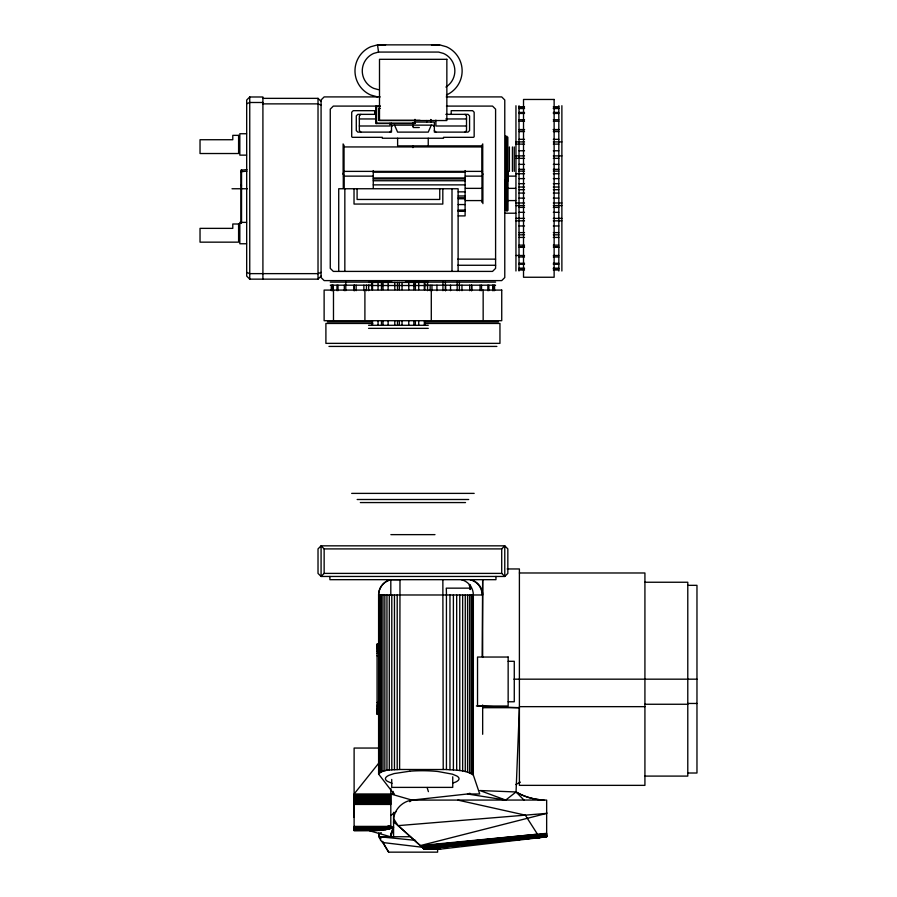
<?xml version="1.0" encoding="UTF-8"?>
<svg xmlns="http://www.w3.org/2000/svg" width="897" height="897" viewBox="0 0 897 897"><rect width="100%" height="100%" fill="white"/><g stroke="black" fill="none" stroke-linecap="round" stroke-linejoin="round"><path stroke-width="1.35" d="M354.113 817.358L354.113 799.552L390.812 799.642M395.342 823.076L393.581 821.529L393.581 836.744L379.42 836.744L415.603 840.366M461.226 579.675A15.709 15.518 -90 0 1 473.347 594.991L473.336 775.053L479.716 793.98L467.472 793.98L411.947 800.102A21.651 21.651 0 0 0 393.581 818.468L397.606 825.139L424.191 849.089L440.662 849.089L546.654 836.845L546.654 812.346M482.664 579.675L482.149 656.638M476.385 705.984L519.397 707.699L516.044 791.973L523.971 800.057M399.995 579.675L399.602 769.491C392.808 770.231 383.681 768.841 378.601 774.044L393.906 793.98L354.113 793.98L378.579 763.369M391.967 830.465L390.812 836.845L369.396 830.723M542.517 836.845L546.654 836.43L537.527 837.899M431.3 125.143L428.239 132.117L397.618 132.117L394.557 125.143M262.911 279.146L262.911 96.988L249.747 96.988L246.686 100.049L246.686 276.085L249.747 279.146L318.02 279.146L321.081 276.085M246.933 169.6L240.934 170.217L240.934 223.431M240.934 171.742L246.933 171.136M360.886 114.356L359.349 115.892L359.349 130.581L360.886 132.117M391.496 126.668L393.032 125.143L432.825 125.143L434.361 126.668M389.971 132.117L391.496 130.581M464.971 132.117L466.507 130.581L466.507 115.892L464.971 114.356M324.142 573.396L321.081 576.457L318.02 573.396L318.02 548.908L321.081 545.836L504.776 545.836L507.837 548.908L507.837 573.396L504.776 576.457L321.081 576.457L321.081 545.836L324.142 548.908L501.715 548.908L504.776 545.836L504.776 576.457L501.715 573.396L324.142 573.396L324.142 548.908M469.95 793.284L467.472 793.98L505.706 800.079L516.044 791.973A56.276 50.512 0 0 0 543.963 800.046L546.654 800.102L546.654 813.388L420.312 845.591L546.654 833.347M390.812 815.407L396.373 811.381M409.727 801.716L411.947 800.102L543.963 800.046A54.672 47.418 0 0 1 516.044 791.973L479.85 790.526L505.706 800.079M246.686 103.76L249.747 102.493L262.911 102.493M321.081 272.363L318.02 273.63L249.747 273.63L246.686 272.363M452.918 783.003L455.508 782.128A38.448 8.151 0 0 0 456.842 776.017L452.447 774.167L437.904 771.498A36.026 7.647 0 0 0 409.772 771.207M445.91 87.054A19.084 19.084 0 0 0 443.477 53.428L438.599 52.071L378.523 52.071L373.645 53.428A19.084 19.084 0 0 0 373.645 88.343L378.523 89.7M378.624 833.358L379.633 838.336L378.568 833.335L381.337 832.775M409.772 771.207L394.131 773.573L388.939 775.322A38.448 8.151 0 0 0 387.605 781.422L392.011 783.283M542.719 836.598L546.654 836.195L423.44 848.416L546.654 835.892L423.137 848.136L546.654 835.567L422.779 847.822L546.654 835.208L422.375 847.452L546.654 834.804L421.926 847.048L546.654 834.356M457.874 800.102L525.294 815.149L537.482 834.232L420.895 846.118L546.654 833.862L421.433 846.6L537.595 835.724M423.9 848.831L537.651 837.327M440.662 849.089L424.057 848.966L546.654 836.576L542.73 836.991M502.129 841.296L506.3 840.881M510.471 840.455L514.654 840.041M518.825 839.626L522.973 839.099M526.472 838.773L546.654 836.733L424.057 848.966M542.506 836.609L546.654 836.195L423.698 848.64L546.654 836.396M537.595 837.619L546.654 836.71M398.133 825.632L546.654 813.388M431.524 44.861L439.586 44.861L446.414 46.756A26.372 26.372 0 0 1 446.414 95.004M439.586 44.861L377.536 44.861L370.696 46.756A26.372 26.372 0 0 0 370.696 95.004L377.536 96.91M380.216 96.91L324.142 96.91L321.081 99.971L321.081 277.543L324.142 280.604L501.715 280.604L504.776 277.543L504.776 99.971L501.715 96.91L446.224 96.91M262.911 98.356L318.02 98.356L321.081 101.417M262.911 103.873L318.02 103.873L321.081 105.14M380.384 106.093L333.325 106.093L330.264 109.154L330.264 268.349L333.325 271.41L492.531 271.41L495.593 268.349L495.593 109.154L492.531 106.093L446.448 106.093M376.583 106.395L380.384 106.395M519.015 106.721L524.51 106.721M553.326 106.721L558.82 106.721M519.015 108.032L524.51 108.032M553.326 108.032L558.82 108.032M380.227 108.391L378.702 108.391L378.702 120.333L420.065 120.333M519.015 108.548L524.51 108.548M553.326 108.548L558.82 108.548M519.015 112.428L524.51 112.428M553.326 112.428L558.82 112.428M519.015 113.448L524.51 113.448M553.326 113.448L558.82 113.448M445.843 114.356L468.032 114.356L469.568 115.892L469.568 130.581L468.032 132.117L434.361 132.117L434.361 122.082L414.246 122.082M359.349 118.953L375.888 118.953M445.843 118.953L466.507 118.953M519.015 119.738L524.51 119.738M553.326 119.738L558.82 119.738M519.015 121.218L524.51 121.218M553.326 121.218L558.82 121.218M376.583 123.237L414.986 123.237M359.349 125.995L389.971 125.995L390.027 123.237M466.507 125.995L435.886 125.995L435.886 120.12M419.303 127.52L413.181 127.52L413.181 124.75M519.015 129.56L524.51 129.56M553.326 129.56L558.82 129.56M519.015 129.695L524.51 129.695M553.326 129.695L558.82 129.695M519.015 131.579L524.51 131.579M553.326 131.579L558.82 131.579M246.529 133.743L239.824 133.743L239.824 155.136L246.529 155.136M519.015 139.338L524.51 139.338M553.326 139.338L558.82 139.338M515.954 141.905L524.51 141.905M553.326 141.905L561.881 141.905M515.954 144.114L524.51 144.114M553.326 144.114L558.82 144.114M481.577 145.863L397.618 145.886L397.618 138.239M343.921 146.94L482.508 146.94M519.015 150.763L524.51 150.763M553.326 150.763L558.82 150.763M515.954 155.887L524.51 155.887M553.326 155.887L561.881 155.887M515.954 158.354L524.51 158.354M553.326 158.354L558.82 158.354M519.015 164.364L524.51 164.364M553.326 164.364L558.82 164.364M519.015 169.331L524.51 169.331M553.326 169.331L558.82 169.331M519.015 171.125L524.51 171.125M553.326 171.125L558.82 171.125M343.921 171.383L482.508 171.383M373.264 172.168L465.106 172.168M515.954 173.738L524.51 173.738M553.326 173.738L558.82 173.738M343.517 176.137L372.917 176.137M465.319 176.137L482.126 176.137M507.321 176.137L515.719 176.137M373.264 177.954L465.106 177.954M519.015 178.604L524.51 178.604M553.326 178.604L558.82 178.604M373.264 178.963L465.106 178.963M373.264 180.745L465.106 180.745M519.015 183.672L524.51 183.672M553.326 183.672L558.82 183.672M373.264 184.872L465.106 184.872M519.015 187.036L524.51 187.036M553.326 187.036L558.82 187.036M465.431 188.359L482.16 188.359M507.254 188.359L515.618 188.359M232.009 188.751L247.393 188.751M519.015 189.693L524.51 189.693M553.326 189.693L558.82 189.693M458.199 191.857L465.106 191.857M519.015 193.068L524.51 193.068M553.326 193.068L558.82 193.068M458.199 195.983L465.106 195.983M458.154 197.766L465.106 197.766M519.015 198.125L524.51 198.125M553.326 198.125L558.82 198.125M458.199 198.764L465.106 198.764M465.319 200.58L482.126 200.58M507.321 200.58L515.719 200.58M515.954 202.98L524.51 202.98M553.326 202.98L561.881 202.98M458.199 204.561L465.106 204.561M515.954 205.592L524.51 205.592M553.326 205.592L561.881 205.592M519.015 207.386L524.51 207.386M553.326 207.386L558.82 207.386M458.199 210.089L465.106 210.089M458.199 210.84L465.106 210.84M458.199 211.187L465.106 211.187M519.015 212.331L524.51 212.331M553.326 212.331L558.82 212.331M504.776 213.217L515.797 213.217M458.199 215.897L465.106 215.897L465.106 170.565M515.954 218.375L524.51 218.375M553.326 218.375L561.881 218.375M515.954 220.83L524.51 220.83M553.326 220.83L561.881 220.83M246.529 222.378L239.824 222.378L239.824 243.76L246.529 243.76M519.015 225.966L524.51 225.966M553.326 225.966L558.82 225.966M519.015 232.615L524.51 232.615M553.326 232.615L558.82 232.615M519.015 234.823L524.51 234.823M553.326 234.823L558.82 234.823M519.015 237.425L524.51 237.425M553.326 237.425L558.82 237.425M519.015 245.15L524.51 245.15M553.326 245.15L558.82 245.15M515.954 255.499L524.51 255.499M553.326 255.499L558.82 255.499M519.015 256.979L524.51 256.979M553.326 256.979L558.82 256.979M457.762 259.143L495.593 259.143M519.015 263.27L524.51 263.27M553.326 263.27L558.82 263.27M519.015 264.29L524.51 264.29M553.326 264.29L558.82 264.29M457.762 265.265L495.593 265.265M519.015 268.169L524.51 268.169M553.326 268.169L558.82 268.169M519.015 268.685L524.51 268.685M553.326 268.685L558.82 268.685M519.015 269.997L524.51 269.997M553.326 269.997L558.82 269.997M330.264 282.129L391.967 282.129M405.377 282.129L495.593 282.129M368.566 282.432L428.273 282.432M330.298 285.19L372.21 285.19M425.032 285.19L495.559 285.19M368.566 285.504L428.273 285.504M327.439 321.933L372.322 321.933M425.144 321.933L498.418 321.933M372.737 323.458L325.903 323.458L325.903 343.36L499.954 343.36L499.954 323.458L425.828 323.458M368.566 325.297L428.273 325.297M368.566 328.358L428.273 328.358M328.975 346.421L496.882 346.421M351.68 493.384L474.177 493.384M357.163 499.506L468.694 499.506M360.336 502.567L465.521 502.567M390.879 534.634L434.978 534.634M507.153 568.956L519.397 568.956L519.397 785.357L644.921 785.357L644.921 572.981L519.397 572.981M644.921 582.243L687.786 582.243L687.786 776.096L644.921 776.096M469.938 585.18L469.131 585.18L470.925 588.152L446.258 588.152A15.709 1.816 -90 0 1 446.437 594.98L446.437 769.525C455.396 770.321 465.655 769.693 473.336 775.053M687.786 585.337L696.969 585.337L696.969 773.012L687.786 773.012M378.601 643.968L377.065 643.968L377.065 714.382L378.601 714.382M377.065 644.304L378.601 644.304M377.065 644.887L378.601 644.887M377.065 645.593L378.601 645.593M377.065 646.479L378.601 646.479M377.065 647.544L378.601 647.544M377.065 648.744L378.601 648.744M377.065 650.078L378.601 650.078M377.065 651.514L378.601 651.514M377.065 653.229L378.601 653.229M377.065 655.808L378.601 655.808M508.151 661.302L514.273 661.302L514.273 701.768L508.151 701.768M513.959 679.175L696.969 679.175M377.065 702.53L378.601 702.53M687.786 703.461L696.969 703.461M644.921 704.257L687.786 704.257M377.065 705.12L378.601 705.12M377.065 706.825L378.601 706.825M519.397 706.657L644.921 706.657M482.664 707.699L519.397 707.699M377.065 708.26L378.601 708.26M377.065 709.594L378.601 709.594M377.065 710.805L378.601 710.805M377.065 711.859L378.601 711.859M377.065 712.745L378.601 712.745M377.065 713.463L378.601 713.463M377.065 714.034L378.601 714.034M378.601 748.053L354.113 748.053L354.113 830.723L377.222 830.588M399.602 769.491L446.437 769.525M354.113 794.944L390.812 794.944M354.113 795.908L390.812 795.908M354.113 796.861L390.812 796.861M354.113 797.803L390.812 797.803M354.113 798.734L390.812 798.734M354.113 800.516L390.812 800.516M354.113 801.369L390.812 801.369M354.113 802.198L390.812 802.198M354.113 802.983L390.812 802.983M354.113 803.723L390.812 803.723M354.113 804.43L390.812 804.43M354.113 826.395L390.812 826.395M354.113 827.662L390.812 827.662L393.245 828.357M354.113 828.223L390.812 828.223M354.113 828.738L390.812 828.738L390.812 788.418M354.113 829.198L389.455 829.198M354.113 829.59L386.742 829.59M354.113 829.938L385.374 829.938M354.113 830.218L382.66 830.218M354.113 830.431L379.936 830.431M423.855 847.441L383.961 842.664L380.631 840.455L379.375 836.733L410.49 836.744M385.598 44.861L377.536 44.861L378.523 52.071M379.42 836.744L380.844 839.121L379.375 836.733L380.261 836.744M388.154 825.632L393.581 827.18L390.812 836.845L390.812 833.167M388.266 827.494L393.088 828.884M390.812 793.98L411.947 800.102M381.819 841.61L382.492 842.048M395.857 823.581L397.113 824.623M393.581 821.529L424.191 849.089M240.934 185.219L241.54 185.802M434.361 130.581L435.886 132.117M388.625 852.038L382.223 841.442L388.625 852.15L437.613 852.15L437.613 849.089M393.032 791.356L393.906 793.98M427.107 787.532L428.407 791.647M442.86 579.675L443.219 769.491M561.881 105.711L561.881 271.006M558.82 105.711L558.82 271.006M519.015 105.734L519.015 270.984M515.954 105.734L515.954 270.984M514.261 146.94L514.261 171.383M512.434 146.94L512.434 171.383M509.373 146.94L509.373 171.383M507.994 171.383L507.994 210.358M507.837 137.163L507.837 181.16M507.074 182.652L507.074 211.277M506.917 136.243L506.917 182.08M505.852 182.158L505.852 210.784M505.695 135.761L505.695 181.586M504.933 180.364L504.933 210.055M501.715 548.908L501.715 573.396M495.963 576.457L495.963 579.675L329.894 579.675L329.894 576.457M494.561 285.19L494.561 290.684M493.26 285.19L493.26 290.684M492.733 285.19L492.733 290.684M488.865 285.19L488.865 290.684M487.845 285.19L487.845 290.684M483.158 290.09L483.158 320.711M482.889 173.805L482.889 203.641M482.732 143.89L482.732 174.444M482.664 579.597L482.664 657.434M482.664 704.986L482.664 734.284M481.969 174.31L481.969 202.419M481.812 145.112L481.812 173.222M481.543 285.19L481.543 290.684M480.063 285.19L480.063 290.684M472.416 594.98L472.416 774.223M471.721 285.19L471.721 290.684M471.598 285.19L471.598 290.684M471.172 594.98L471.172 773.506M470.42 585.236L470.42 589.475M469.972 585.27L469.972 589.475M469.714 285.19L469.714 290.684M469.546 594.98L469.546 772.81M467.572 594.98L467.572 772.16M465.263 594.98L465.263 771.566M462.65 594.98L462.65 771.039M461.955 285.19L461.955 290.684M459.769 594.98L459.769 770.579M459.387 282.129L459.387 290.684M458.12 271.41L458.12 188.751L338.718 188.751L338.718 271.41M457.178 282.129L457.178 290.684M456.674 594.98L456.674 770.187M453.389 594.98L453.389 769.884M452.738 776.802L452.738 787.387L391.72 787.387L391.72 779.448M451.998 188.751L451.998 271.41M451.202 114.356L451.202 110.679L472.629 110.679L474.165 112.215L474.165 136.703L473.549 137.319L443.544 137.319L443.544 138.239L382.313 138.239L382.313 137.319L352.308 137.319L351.702 136.703L351.702 112.215L353.227 110.679L374.654 110.679L374.654 114.356L357.825 114.356L356.288 115.892L356.288 130.581L357.825 132.117L391.496 132.117L391.496 123.225M450.529 285.19L450.529 290.684M449.958 594.98L449.958 769.66M445.607 285.19L445.607 290.684M445.394 282.129L445.394 290.684M442.939 282.129L442.939 290.684M442.815 188.751L442.815 204.056L354.023 204.056L354.023 188.751M439.754 188.751L439.754 199.47L357.096 199.47L357.096 188.751M436.929 285.19L436.929 290.684M431.962 285.19L431.962 290.684M431.3 119.996L431.3 122.082M431.289 290.09L431.289 320.711M430.683 119.492L430.683 122.082M430.156 285.19L430.156 290.684M428.239 138.239L428.239 145.886M427.555 282.129L427.555 290.684M426.703 120.523L426.703 122.082M424.898 282.432L424.898 289.619M424.898 321.182L424.898 325.297M424.326 282.432L424.326 289.619M424.326 321.182L424.326 325.297M418.72 282.432L418.72 289.619M418.72 321.182L418.72 325.297M415.367 282.432L415.367 289.619M415.367 321.182L415.367 325.297M414.986 119.346L414.986 123.539L375.787 123.539L375.787 106.093M413.853 282.432L413.853 289.619M413.853 321.182L413.853 325.297M412.934 122.844L412.934 126.32M412.934 145.863L412.934 147.657M408.774 282.432L408.774 289.619M408.774 321.182L408.774 325.297M402.047 282.432L402.047 289.619M402.047 321.182L402.047 325.297M399.356 282.432L399.356 289.619M399.356 321.182L399.356 325.297M397.483 282.432L397.483 289.619M397.483 321.182L397.483 325.297M397.203 594.98L397.203 769.525M394.792 282.432L394.792 289.619M394.792 321.182L394.792 325.297M394.456 594.98L394.456 769.637M393.581 812.346L393.581 823.132M391.798 594.98L391.798 769.839M399.3 579.765A54.493 0.673 -0.4 0 1 390.812 579.675L390.812 595.025M389.287 594.98L389.287 770.108M388.121 282.432L388.121 289.619M388.121 321.182L388.121 325.297M386.955 594.98L386.955 770.445M384.847 594.98L384.847 770.848M382.997 282.432L382.997 289.619M382.997 321.182L382.997 325.297M383.008 594.98L383.008 771.297M381.483 282.432L381.483 289.619M381.483 321.182L381.483 325.297M381.449 594.98L381.449 771.812M380.205 594.98L380.205 772.351M379.308 594.98L379.308 772.934M379.072 108.391L379.072 120.333M378.758 594.98L378.758 773.528M378.601 774.044L378.601 594.98A15.686 15.675 90 0 1 390.812 579.664M378.052 282.432L378.052 289.619M378.052 321.182L378.052 325.297M376.583 106.093L376.583 123.539M373.264 170.565L373.264 188.359M372.524 282.432L372.524 289.619M372.524 321.182L372.524 325.297M371.941 282.432L371.941 289.619M371.941 321.182L371.941 325.297M368.678 285.19L368.678 290.684M366.469 285.19L366.469 290.684M364.9 290.09L364.9 320.711M363.868 285.19L363.868 290.684M356.143 285.19L356.143 290.684M354.259 285.19L354.259 290.684M354.136 285.19L354.136 290.684M345.793 282.129L345.793 290.684M344.84 188.751L344.84 271.41M344.201 174.31L344.201 188.359M344.313 285.19L344.313 290.684M344.044 145.112L344.044 173.222M343.282 173.087L343.282 188.359M343.125 143.89L343.125 174.444M338.012 285.19L338.012 290.684M336.992 285.19L336.992 290.684M333.482 290.09L333.482 320.711M333.123 285.19L333.123 290.684M332.596 285.19L332.596 290.684M331.296 285.19L331.296 290.684M318.02 98.356L318.02 279.146M249.747 96.988L249.747 279.146M241.54 169.6L241.54 223.05M520.361 782.139A48.404 11.1 -24.5 0 1 515.753 784.539M469.972 579.664A15.675 15.641 -90 0 1 482.138 594.98L378.601 594.98A15.821 15.327 -90 0 1 390.834 579.765M470.42 579.675A15.686 15.686 0 0 1 482.664 594.98M446.852 59.314L379.498 59.314L379.498 120.546L446.852 120.546L446.852 59.314M554.133 99.466L523.523 99.466L523.523 277.251L554.133 277.251L554.133 99.466M238.602 135.357L232.783 135.357L232.783 139.73L200.031 139.73L200.031 153.522L238.602 153.522L238.602 135.357M238.602 223.992L232.783 223.992L232.783 228.365L200.031 228.365L200.031 242.156L238.602 242.156L238.602 223.992M524.51 247.034L519.015 247.034L524.51 247.157M558.82 247.034L553.326 247.034L558.82 247.157M501.737 290.09L324.12 290.09L324.12 320.711L501.737 320.711L501.737 290.09M508.151 657.041L477.529 657.041L477.529 706.029L508.151 706.029L508.151 657.041"/></g></svg>
